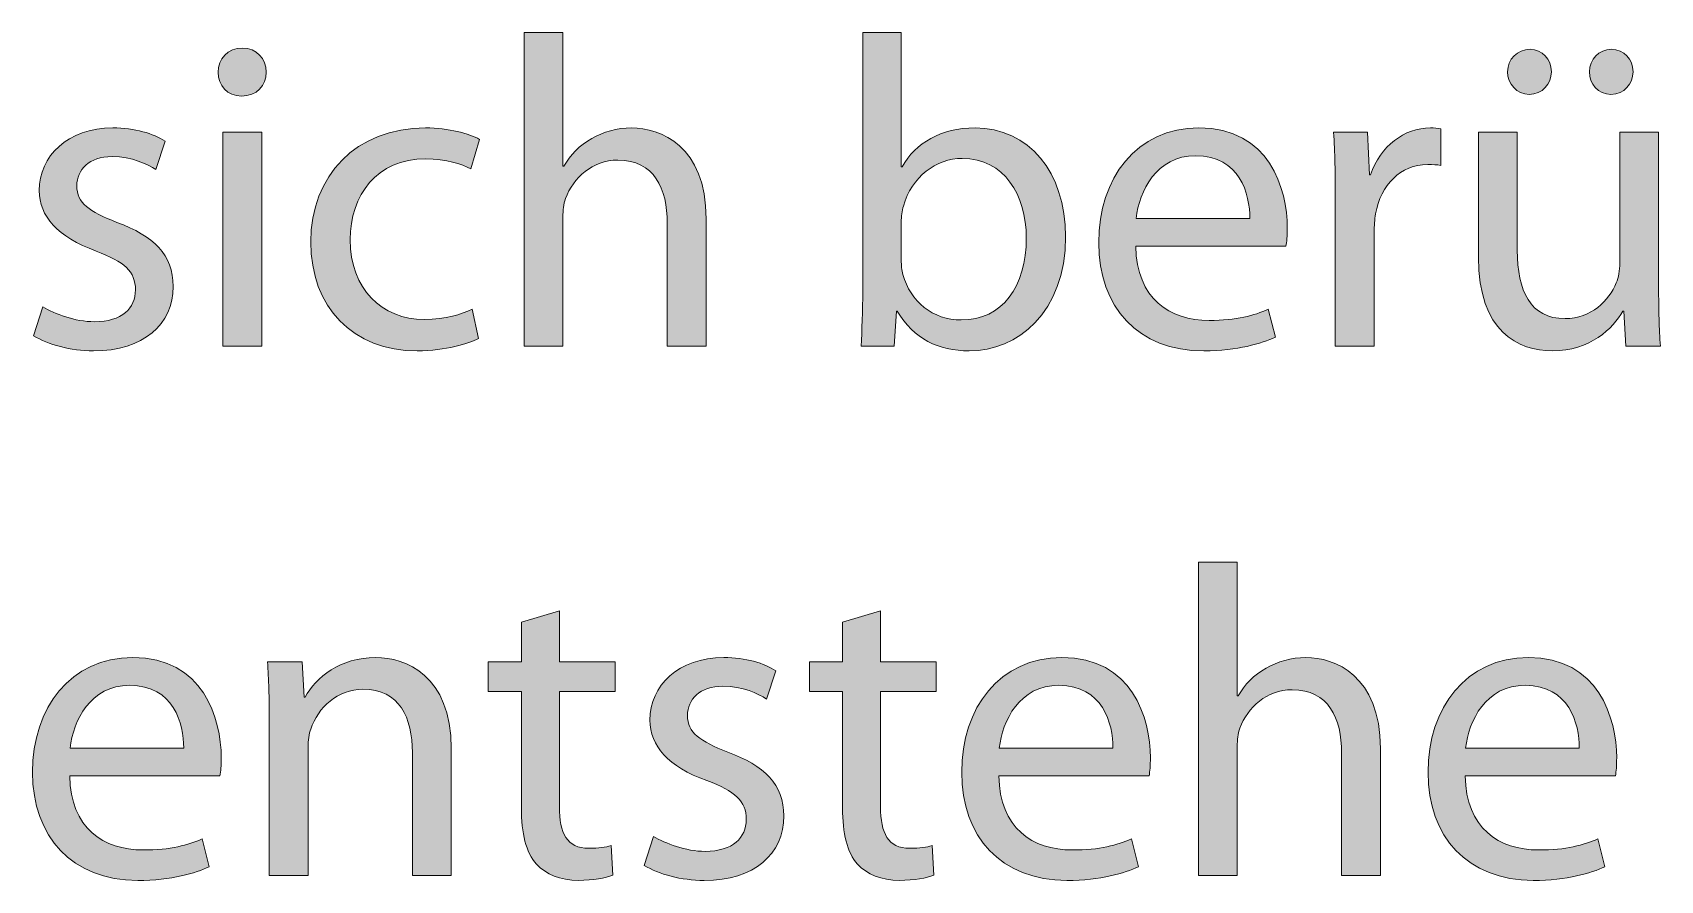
# Model space of a CAD drawing. Header units: inches. Extents: x 0 to 395, y 0 to 191.
# Drawn here: x 327.35 to 345.05, y 73.01 to 82.23 of the extents above; entities that cross this region are included whole.
import ezdxf

# ---------------------------------------------------------------- set-up
doc = ezdxf.new("R2010")
doc.units = ezdxf.units.IN
doc.header["$MEASUREMENT"] = 0
doc.layers.add('Template', color=7, linetype='Continuous')

# ---------------------------------------------------------------- blocks, each defined once
blk = doc.blocks.new('block 5')
at = {"layer": 'Template', "true_color": 0xf6921e}
h = blk.add_hatch(color=30, dxfattribs=at)
h.dxf.hatch_style = 2
edge = h.paths.add_edge_path()
edge.add_spline(control_points=[(332.697, 82.232), (332.697, 82.232), (333.119, 82.232), (333.119, 82.232), (333.119, 82.232), (333.119, 80.778), (333.119, 80.778), (333.119, 80.778), (333.129, 80.778), (333.129, 80.778), (333.197, 80.897), (333.302, 81.008), (333.432, 81.08), (333.557, 81.152), (333.705, 81.195), (333.864, 81.195), (334.176, 81.195), (334.675, 81.003), (334.675, 80.206), (334.675, 80.206), (334.675, 78.823), (334.675, 78.823), (334.675, 78.823), (334.253, 78.823), (334.253, 78.823), (334.253, 78.823), (334.253, 80.158), (334.253, 80.158), (334.253, 80.533), (334.114, 80.845), (333.715, 80.845), (333.441, 80.845), (333.23, 80.652), (333.148, 80.427), (333.124, 80.364), (333.119, 80.302), (333.119, 80.225), (333.119, 80.225), (333.119, 78.823), (333.119, 78.823), (333.119, 78.823), (332.697, 78.823), (332.697, 78.823), (332.697, 78.823), (332.697, 82.232), (332.697, 82.232)], knot_values=[0, 0, 0, 0, 1, 1, 1, 2, 2, 2, 3, 3, 3, 4, 4, 4, 5, 5, 5, 6, 6, 6, 7, 7, 7, 8, 8, 8, 9, 9, 9, 10, 10, 10, 11, 11, 11, 12, 12, 12, 13, 13, 13, 14, 14, 14, 15, 15, 15, 15], degree=3, periodic=1)
h = blk.add_hatch(color=30, dxfattribs=at)
h.dxf.hatch_style = 2
edge = h.paths.add_edge_path()
edge.add_spline(control_points=[(336.378, 82.232), (336.378, 82.232), (336.796, 82.232), (336.796, 82.232), (336.796, 82.232), (336.796, 80.773), (336.796, 80.773), (336.796, 80.773), (336.806, 80.773), (336.806, 80.773), (336.954, 81.032), (337.224, 81.195), (337.598, 81.195), (338.179, 81.195), (338.582, 80.715), (338.582, 80.014), (338.582, 79.183), (338.054, 78.77), (337.536, 78.77), (337.199, 78.77), (336.931, 78.9), (336.753, 79.202), (336.753, 79.202), (336.743, 79.202), (336.743, 79.202), (336.743, 79.202), (336.72, 78.823), (336.72, 78.823), (336.72, 78.823), (336.359, 78.823), (336.359, 78.823), (336.369, 78.982), (336.378, 79.217), (336.378, 79.423), (336.378, 79.423), (336.378, 82.232), (336.378, 82.232)], knot_values=[0, 0, 0, 0, 1, 1, 1, 2, 2, 2, 3, 3, 3, 4, 4, 4, 5, 5, 5, 6, 6, 6, 7, 7, 7, 8, 8, 8, 9, 9, 9, 10, 10, 10, 11, 11, 11, 12, 12, 12, 12], degree=3, periodic=1)
edge = h.paths.add_edge_path()
edge.add_spline(control_points=[(336.796, 79.755), (336.796, 79.702), (336.801, 79.649), (336.815, 79.601), (336.892, 79.308), (337.142, 79.106), (337.449, 79.106), (337.896, 79.106), (338.155, 79.467), (338.155, 80), (338.155, 80.465), (337.915, 80.864), (337.459, 80.864), (337.176, 80.864), (336.907, 80.662), (336.82, 80.345), (336.806, 80.292), (336.796, 80.235), (336.796, 80.168), (336.796, 80.168), (336.796, 79.755), (336.796, 79.755)], knot_values=[0, 0, 0, 0, 1, 1, 1, 2, 2, 2, 3, 3, 3, 4, 4, 4, 5, 5, 5, 6, 6, 6, 7, 7, 7, 7], degree=3, periodic=1)
h = blk.add_hatch(color=30, dxfattribs=at)
h.dxf.hatch_style = 2
edge = h.paths.add_edge_path()
edge.add_spline(control_points=[(329.894, 81.8), (329.894, 81.656), (329.793, 81.541), (329.625, 81.541), (329.472, 81.541), (329.37, 81.656), (329.37, 81.8), (329.37, 81.944), (329.476, 82.064), (329.635, 82.064), (329.788, 82.064), (329.894, 81.949), (329.894, 81.8)], knot_values=[0, 0, 0, 0, 1, 1, 1, 2, 2, 2, 3, 3, 3, 4, 4, 4, 4], degree=3, periodic=1)
h.paths.add_polyline_path([(329.423, 78.823), (329.423, 81.147), (329.846, 81.147), (329.846, 78.823)])
h = blk.add_hatch(color=30, dxfattribs=at)
h.dxf.hatch_style = 2
edge = h.paths.add_edge_path()
edge.add_spline(control_points=[(345.028, 79.462), (345.028, 79.217), (345.033, 79.006), (345.048, 78.823), (345.048, 78.823), (344.673, 78.823), (344.673, 78.823), (344.673, 78.823), (344.649, 79.202), (344.649, 79.202), (344.649, 79.202), (344.639, 79.202), (344.639, 79.202), (344.534, 79.015), (344.284, 78.77), (343.871, 78.77), (343.506, 78.77), (343.07, 78.977), (343.07, 79.788), (343.07, 79.788), (343.07, 81.147), (343.07, 81.147), (343.07, 81.147), (343.492, 81.147), (343.492, 81.147), (343.492, 81.147), (343.492, 79.865), (343.492, 79.865), (343.492, 79.423), (343.631, 79.121), (344.011, 79.121), (344.294, 79.121), (344.491, 79.318), (344.567, 79.51), (344.592, 79.567), (344.606, 79.644), (344.606, 79.726), (344.606, 79.726), (344.606, 81.147), (344.606, 81.147), (344.606, 81.147), (345.028, 81.147), (345.028, 81.147), (345.028, 81.147), (345.028, 79.462), (345.028, 79.462)], knot_values=[0, 0, 0, 0, 1, 1, 1, 2, 2, 2, 3, 3, 3, 4, 4, 4, 5, 5, 5, 6, 6, 6, 7, 7, 7, 8, 8, 8, 9, 9, 9, 10, 10, 10, 11, 11, 11, 12, 12, 12, 13, 13, 13, 14, 14, 14, 15, 15, 15, 15], degree=3, periodic=1)
edge = h.paths.add_edge_path()
edge.add_spline(control_points=[(343.386, 81.805), (343.386, 81.939), (343.492, 82.05), (343.631, 82.05), (343.761, 82.05), (343.862, 81.944), (343.862, 81.805), (343.862, 81.675), (343.765, 81.56), (343.621, 81.56), (343.487, 81.56), (343.386, 81.675), (343.386, 81.805)], knot_values=[0, 0, 0, 0, 1, 1, 1, 2, 2, 2, 3, 3, 3, 4, 4, 4, 4], degree=3, periodic=1)
edge = h.paths.add_edge_path()
edge.add_spline(control_points=[(344.275, 81.805), (344.275, 81.939), (344.38, 82.05), (344.515, 82.05), (344.649, 82.05), (344.75, 81.944), (344.75, 81.805), (344.75, 81.675), (344.654, 81.56), (344.51, 81.56), (344.37, 81.56), (344.275, 81.675), (344.275, 81.805)], knot_values=[0, 0, 0, 0, 1, 1, 1, 2, 2, 2, 3, 3, 3, 4, 4, 4, 4], degree=3, periodic=1)
h = blk.add_hatch(color=30, dxfattribs=at)
h.dxf.hatch_style = 2
edge = h.paths.add_edge_path()
edge.add_spline(control_points=[(327.465, 79.25), (327.595, 79.173), (327.815, 79.087), (328.027, 79.087), (328.329, 79.087), (328.473, 79.236), (328.473, 79.433), (328.473, 79.634), (328.353, 79.74), (328.046, 79.856), (327.623, 80.009), (327.427, 80.235), (327.427, 80.513), (327.427, 80.888), (327.734, 81.195), (328.228, 81.195), (328.464, 81.195), (328.67, 81.133), (328.795, 81.051), (328.795, 81.051), (328.694, 80.744), (328.694, 80.744), (328.603, 80.801), (328.435, 80.883), (328.219, 80.883), (327.969, 80.883), (327.835, 80.739), (327.835, 80.566), (327.835, 80.374), (327.969, 80.288), (328.271, 80.168), (328.67, 80.019), (328.882, 79.817), (328.882, 79.471), (328.882, 79.058), (328.56, 78.77), (328.017, 78.77), (327.763, 78.77), (327.527, 78.838), (327.364, 78.934), (327.364, 78.934), (327.465, 79.25), (327.465, 79.25)], knot_values=[0, 0, 0, 0, 1, 1, 1, 2, 2, 2, 3, 3, 3, 4, 4, 4, 5, 5, 5, 6, 6, 6, 7, 7, 7, 8, 8, 8, 9, 9, 9, 10, 10, 10, 11, 11, 11, 12, 12, 12, 13, 13, 13, 14, 14, 14, 14], degree=3, periodic=1)
h = blk.add_hatch(color=30, dxfattribs=at)
h.dxf.hatch_style = 2
edge = h.paths.add_edge_path()
edge.add_spline(control_points=[(332.203, 78.905), (332.093, 78.852), (331.848, 78.77), (331.536, 78.77), (330.835, 78.77), (330.378, 79.246), (330.378, 79.956), (330.378, 80.672), (330.868, 81.195), (331.627, 81.195), (331.876, 81.195), (332.098, 81.133), (332.213, 81.07), (332.213, 81.07), (332.117, 80.749), (332.117, 80.749), (332.016, 80.801), (331.857, 80.859), (331.627, 80.859), (331.094, 80.859), (330.806, 80.461), (330.806, 79.98), (330.806, 79.443), (331.152, 79.111), (331.612, 79.111), (331.853, 79.111), (332.011, 79.169), (332.131, 79.222), (332.131, 79.222), (332.203, 78.905), (332.203, 78.905)], knot_values=[0, 0, 0, 0, 1, 1, 1, 2, 2, 2, 3, 3, 3, 4, 4, 4, 5, 5, 5, 6, 6, 6, 7, 7, 7, 8, 8, 8, 9, 9, 9, 10, 10, 10, 10], degree=3, periodic=1)
h = blk.add_hatch(color=30, dxfattribs=at)
h.dxf.hatch_style = 2
edge = h.paths.add_edge_path()
edge.add_spline(control_points=[(339.345, 79.908), (339.354, 79.337), (339.715, 79.101), (340.142, 79.101), (340.444, 79.101), (340.632, 79.155), (340.785, 79.222), (340.785, 79.222), (340.862, 78.919), (340.862, 78.919), (340.713, 78.852), (340.454, 78.77), (340.084, 78.77), (339.369, 78.77), (338.942, 79.246), (338.942, 79.947), (338.942, 80.648), (339.354, 81.195), (340.032, 81.195), (340.795, 81.195), (340.992, 80.533), (340.992, 80.105), (340.992, 80.019), (340.987, 79.956), (340.977, 79.908), (340.977, 79.908), (339.345, 79.908), (339.345, 79.908)], knot_values=[0, 0, 0, 0, 1, 1, 1, 2, 2, 2, 3, 3, 3, 4, 4, 4, 5, 5, 5, 6, 6, 6, 7, 7, 7, 8, 8, 8, 9, 9, 9, 9], degree=3, periodic=1)
edge = h.paths.add_edge_path()
edge.add_spline(control_points=[(340.584, 80.211), (340.588, 80.475), (340.473, 80.893), (339.998, 80.893), (339.566, 80.893), (339.383, 80.504), (339.349, 80.211), (339.349, 80.211), (340.584, 80.211), (340.584, 80.211)], knot_values=[0, 0, 0, 0, 1, 1, 1, 2, 2, 2, 3, 3, 3, 3], degree=3, periodic=1)
h = blk.add_hatch(color=30, dxfattribs=at)
h.dxf.hatch_style = 2
edge = h.paths.add_edge_path()
edge.add_spline(control_points=[(341.514, 80.422), (341.514, 80.696), (341.51, 80.931), (341.495, 81.147), (341.495, 81.147), (341.865, 81.147), (341.865, 81.147), (341.865, 81.147), (341.884, 80.686), (341.884, 80.686), (341.884, 80.686), (341.898, 80.686), (341.898, 80.686), (342.004, 80.998), (342.263, 81.195), (342.547, 81.195), (342.59, 81.195), (342.623, 81.19), (342.662, 81.185), (342.662, 81.185), (342.662, 80.787), (342.662, 80.787), (342.619, 80.796), (342.575, 80.796), (342.518, 80.796), (342.22, 80.796), (342.009, 80.576), (341.951, 80.259), (341.942, 80.201), (341.937, 80.129), (341.937, 80.062), (341.937, 80.062), (341.937, 78.823), (341.937, 78.823), (341.937, 78.823), (341.514, 78.823), (341.514, 78.823), (341.514, 78.823), (341.514, 80.422), (341.514, 80.422)], knot_values=[0, 0, 0, 0, 1, 1, 1, 2, 2, 2, 3, 3, 3, 4, 4, 4, 5, 5, 5, 6, 6, 6, 7, 7, 7, 8, 8, 8, 9, 9, 9, 10, 10, 10, 11, 11, 11, 12, 12, 12, 13, 13, 13, 13], degree=3, periodic=1)
h = blk.add_hatch(color=30, dxfattribs=at)
h.dxf.hatch_style = 2
edge = h.paths.add_edge_path()
edge.add_spline(control_points=[(340.026, 76.473), (340.026, 76.473), (340.448, 76.473), (340.448, 76.473), (340.448, 76.473), (340.448, 75.018), (340.448, 75.018), (340.448, 75.018), (340.458, 75.018), (340.458, 75.018), (340.526, 75.138), (340.631, 75.248), (340.761, 75.32), (340.886, 75.392), (341.034, 75.435), (341.193, 75.435), (341.505, 75.435), (342.004, 75.243), (342.004, 74.446), (342.004, 74.446), (342.004, 73.063), (342.004, 73.063), (342.004, 73.063), (341.582, 73.063), (341.582, 73.063), (341.582, 73.063), (341.582, 74.398), (341.582, 74.398), (341.582, 74.773), (341.443, 75.085), (341.044, 75.085), (340.77, 75.085), (340.559, 74.893), (340.477, 74.667), (340.453, 74.605), (340.448, 74.542), (340.448, 74.465), (340.448, 74.465), (340.448, 73.063), (340.448, 73.063), (340.448, 73.063), (340.026, 73.063), (340.026, 73.063), (340.026, 73.063), (340.026, 76.473), (340.026, 76.473)], knot_values=[0, 0, 0, 0, 1, 1, 1, 2, 2, 2, 3, 3, 3, 4, 4, 4, 5, 5, 5, 6, 6, 6, 7, 7, 7, 8, 8, 8, 9, 9, 9, 10, 10, 10, 11, 11, 11, 12, 12, 12, 13, 13, 13, 14, 14, 14, 15, 15, 15, 15], degree=3, periodic=1)
h = blk.add_hatch(color=30, dxfattribs=at)
h.dxf.hatch_style = 2
edge = h.paths.add_edge_path()
edge.add_spline(control_points=[(333.081, 75.944), (333.081, 75.944), (333.081, 75.387), (333.081, 75.387), (333.081, 75.387), (333.686, 75.387), (333.686, 75.387), (333.686, 75.387), (333.686, 75.066), (333.686, 75.066), (333.686, 75.066), (333.081, 75.066), (333.081, 75.066), (333.081, 75.066), (333.081, 73.812), (333.081, 73.812), (333.081, 73.524), (333.163, 73.361), (333.398, 73.361), (333.513, 73.361), (333.58, 73.371), (333.643, 73.39), (333.643, 73.39), (333.662, 73.068), (333.662, 73.068), (333.58, 73.039), (333.451, 73.011), (333.288, 73.011), (333.09, 73.011), (332.932, 73.078), (332.831, 73.188), (332.716, 73.318), (332.668, 73.524), (332.668, 73.798), (332.668, 73.798), (332.668, 75.066), (332.668, 75.066), (332.668, 75.066), (332.308, 75.066), (332.308, 75.066), (332.308, 75.066), (332.308, 75.387), (332.308, 75.387), (332.308, 75.387), (332.668, 75.387), (332.668, 75.387), (332.668, 75.387), (332.668, 75.819), (332.668, 75.819), (332.668, 75.819), (333.081, 75.944), (333.081, 75.944)], knot_values=[0, 0, 0, 0, 1, 1, 1, 2, 2, 2, 3, 3, 3, 4, 4, 4, 5, 5, 5, 6, 6, 6, 7, 7, 7, 8, 8, 8, 9, 9, 9, 10, 10, 10, 11, 11, 11, 12, 12, 12, 13, 13, 13, 14, 14, 14, 15, 15, 15, 16, 16, 16, 17, 17, 17, 17], degree=3, periodic=1)
h = blk.add_hatch(color=30, dxfattribs=at)
h.dxf.hatch_style = 2
edge = h.paths.add_edge_path()
edge.add_spline(control_points=[(336.571, 75.944), (336.571, 75.944), (336.571, 75.387), (336.571, 75.387), (336.571, 75.387), (337.176, 75.387), (337.176, 75.387), (337.176, 75.387), (337.176, 75.066), (337.176, 75.066), (337.176, 75.066), (336.571, 75.066), (336.571, 75.066), (336.571, 75.066), (336.571, 73.812), (336.571, 73.812), (336.571, 73.524), (336.652, 73.361), (336.888, 73.361), (337.003, 73.361), (337.07, 73.371), (337.132, 73.39), (337.132, 73.39), (337.152, 73.068), (337.152, 73.068), (337.07, 73.039), (336.94, 73.011), (336.777, 73.011), (336.58, 73.011), (336.422, 73.078), (336.321, 73.188), (336.205, 73.318), (336.158, 73.524), (336.158, 73.798), (336.158, 73.798), (336.158, 75.066), (336.158, 75.066), (336.158, 75.066), (335.798, 75.066), (335.798, 75.066), (335.798, 75.066), (335.798, 75.387), (335.798, 75.387), (335.798, 75.387), (336.158, 75.387), (336.158, 75.387), (336.158, 75.387), (336.158, 75.819), (336.158, 75.819), (336.158, 75.819), (336.571, 75.944), (336.571, 75.944)], knot_values=[0, 0, 0, 0, 1, 1, 1, 2, 2, 2, 3, 3, 3, 4, 4, 4, 5, 5, 5, 6, 6, 6, 7, 7, 7, 8, 8, 8, 9, 9, 9, 10, 10, 10, 11, 11, 11, 12, 12, 12, 13, 13, 13, 14, 14, 14, 15, 15, 15, 16, 16, 16, 17, 17, 17, 17], degree=3, periodic=1)
h = blk.add_hatch(color=30, dxfattribs=at)
h.dxf.hatch_style = 2
edge = h.paths.add_edge_path()
edge.add_spline(control_points=[(327.758, 74.148), (327.767, 73.577), (328.127, 73.342), (328.555, 73.342), (328.857, 73.342), (329.045, 73.395), (329.198, 73.462), (329.198, 73.462), (329.275, 73.159), (329.275, 73.159), (329.126, 73.092), (328.867, 73.011), (328.497, 73.011), (327.782, 73.011), (327.354, 73.486), (327.354, 74.187), (327.354, 74.888), (327.767, 75.435), (328.444, 75.435), (329.208, 75.435), (329.405, 74.773), (329.405, 74.345), (329.405, 74.259), (329.4, 74.196), (329.39, 74.148), (329.39, 74.148), (327.758, 74.148), (327.758, 74.148)], knot_values=[0, 0, 0, 0, 1, 1, 1, 2, 2, 2, 3, 3, 3, 4, 4, 4, 5, 5, 5, 6, 6, 6, 7, 7, 7, 8, 8, 8, 9, 9, 9, 9], degree=3, periodic=1)
edge = h.paths.add_edge_path()
edge.add_spline(control_points=[(328.997, 74.451), (329.001, 74.715), (328.886, 75.133), (328.411, 75.133), (327.979, 75.133), (327.796, 74.744), (327.763, 74.451), (327.763, 74.451), (328.997, 74.451), (328.997, 74.451)], knot_values=[0, 0, 0, 0, 1, 1, 1, 2, 2, 2, 3, 3, 3, 3], degree=3, periodic=1)
h = blk.add_hatch(color=30, dxfattribs=at)
h.dxf.hatch_style = 2
edge = h.paths.add_edge_path()
edge.add_spline(control_points=[(329.927, 74.758), (329.927, 75.003), (329.922, 75.195), (329.908, 75.387), (329.908, 75.387), (330.283, 75.387), (330.283, 75.387), (330.283, 75.387), (330.307, 75.003), (330.307, 75.003), (330.307, 75.003), (330.316, 75.003), (330.316, 75.003), (330.432, 75.219), (330.7, 75.435), (331.085, 75.435), (331.406, 75.435), (331.905, 75.243), (331.905, 74.446), (331.905, 74.446), (331.905, 73.063), (331.905, 73.063), (331.905, 73.063), (331.483, 73.063), (331.483, 73.063), (331.483, 73.063), (331.483, 74.403), (331.483, 74.403), (331.483, 74.778), (331.344, 75.09), (330.945, 75.09), (330.672, 75.09), (330.456, 74.893), (330.378, 74.657), (330.359, 74.605), (330.35, 74.533), (330.35, 74.461), (330.35, 74.461), (330.35, 73.063), (330.35, 73.063), (330.35, 73.063), (329.927, 73.063), (329.927, 73.063), (329.927, 73.063), (329.927, 74.758), (329.927, 74.758)], knot_values=[0, 0, 0, 0, 1, 1, 1, 2, 2, 2, 3, 3, 3, 4, 4, 4, 5, 5, 5, 6, 6, 6, 7, 7, 7, 8, 8, 8, 9, 9, 9, 10, 10, 10, 11, 11, 11, 12, 12, 12, 13, 13, 13, 14, 14, 14, 15, 15, 15, 15], degree=3, periodic=1)
h = blk.add_hatch(color=30, dxfattribs=at)
h.dxf.hatch_style = 2
edge = h.paths.add_edge_path()
edge.add_spline(control_points=[(334.103, 73.49), (334.233, 73.414), (334.454, 73.327), (334.665, 73.327), (334.967, 73.327), (335.111, 73.476), (335.111, 73.673), (335.111, 73.875), (334.991, 73.98), (334.684, 74.096), (334.262, 74.249), (334.065, 74.475), (334.065, 74.753), (334.065, 75.128), (334.372, 75.435), (334.867, 75.435), (335.102, 75.435), (335.308, 75.373), (335.433, 75.291), (335.433, 75.291), (335.332, 74.984), (335.332, 74.984), (335.241, 75.041), (335.073, 75.123), (334.857, 75.123), (334.607, 75.123), (334.473, 74.979), (334.473, 74.806), (334.473, 74.614), (334.607, 74.528), (334.91, 74.407), (335.308, 74.259), (335.52, 74.057), (335.52, 73.712), (335.52, 73.299), (335.198, 73.011), (334.655, 73.011), (334.401, 73.011), (334.166, 73.078), (334.002, 73.174), (334.002, 73.174), (334.103, 73.49), (334.103, 73.49)], knot_values=[0, 0, 0, 0, 1, 1, 1, 2, 2, 2, 3, 3, 3, 4, 4, 4, 5, 5, 5, 6, 6, 6, 7, 7, 7, 8, 8, 8, 9, 9, 9, 10, 10, 10, 11, 11, 11, 12, 12, 12, 13, 13, 13, 14, 14, 14, 14], degree=3, periodic=1)
h = blk.add_hatch(color=30, dxfattribs=at)
h.dxf.hatch_style = 2
edge = h.paths.add_edge_path()
edge.add_spline(control_points=[(337.857, 74.148), (337.866, 73.577), (338.226, 73.342), (338.654, 73.342), (338.956, 73.342), (339.143, 73.395), (339.297, 73.462), (339.297, 73.462), (339.374, 73.159), (339.374, 73.159), (339.225, 73.092), (338.966, 73.011), (338.596, 73.011), (337.88, 73.011), (337.453, 73.486), (337.453, 74.187), (337.453, 74.888), (337.866, 75.435), (338.543, 75.435), (339.307, 75.435), (339.504, 74.773), (339.504, 74.345), (339.504, 74.259), (339.499, 74.196), (339.489, 74.148), (339.489, 74.148), (337.857, 74.148), (337.857, 74.148)], knot_values=[0, 0, 0, 0, 1, 1, 1, 2, 2, 2, 3, 3, 3, 4, 4, 4, 5, 5, 5, 6, 6, 6, 7, 7, 7, 8, 8, 8, 9, 9, 9, 9], degree=3, periodic=1)
edge = h.paths.add_edge_path()
edge.add_spline(control_points=[(339.096, 74.451), (339.1, 74.715), (338.985, 75.133), (338.51, 75.133), (338.078, 75.133), (337.895, 74.744), (337.862, 74.451), (337.862, 74.451), (339.096, 74.451), (339.096, 74.451)], knot_values=[0, 0, 0, 0, 1, 1, 1, 2, 2, 2, 3, 3, 3, 3], degree=3, periodic=1)
h = blk.add_hatch(color=30, dxfattribs=at)
h.dxf.hatch_style = 2
edge = h.paths.add_edge_path()
edge.add_spline(control_points=[(342.925, 74.148), (342.935, 73.577), (343.295, 73.342), (343.722, 73.342), (344.025, 73.342), (344.212, 73.395), (344.366, 73.462), (344.366, 73.462), (344.443, 73.159), (344.443, 73.159), (344.294, 73.092), (344.034, 73.011), (343.665, 73.011), (342.949, 73.011), (342.522, 73.486), (342.522, 74.187), (342.522, 74.888), (342.935, 75.435), (343.612, 75.435), (344.375, 75.435), (344.572, 74.773), (344.572, 74.345), (344.572, 74.259), (344.567, 74.196), (344.558, 74.148), (344.558, 74.148), (342.925, 74.148), (342.925, 74.148)], knot_values=[0, 0, 0, 0, 1, 1, 1, 2, 2, 2, 3, 3, 3, 4, 4, 4, 5, 5, 5, 6, 6, 6, 7, 7, 7, 8, 8, 8, 9, 9, 9, 9], degree=3, periodic=1)
edge = h.paths.add_edge_path()
edge.add_spline(control_points=[(344.164, 74.451), (344.169, 74.715), (344.053, 75.133), (343.578, 75.133), (343.146, 75.133), (342.964, 74.744), (342.93, 74.451), (342.93, 74.451), (344.164, 74.451), (344.164, 74.451)], knot_values=[0, 0, 0, 0, 1, 1, 1, 2, 2, 2, 3, 3, 3, 3], degree=3, periodic=1)
at = {"layer": 'Template', "lineweight": 0}
blk.add_lwpolyline([(329.423, 78.823), (329.423, 81.147), (329.846, 81.147), (329.846, 78.823), (329.423, 78.823)], dxfattribs=at)
for points, knots in [([(332.697, 82.232), (332.697, 82.232), (333.119, 82.232), (333.119, 82.232), (333.119, 82.232), (333.119, 80.778), (333.119, 80.778), (333.119, 80.778), (333.129, 80.778), (333.129, 80.778), (333.197, 80.897), (333.302, 81.008), (333.432, 81.08), (333.557, 81.152), (333.705, 81.195), (333.864, 81.195), (334.176, 81.195), (334.675, 81.003), (334.675, 80.206), (334.675, 80.206), (334.675, 78.823), (334.675, 78.823), (334.675, 78.823), (334.253, 78.823), (334.253, 78.823), (334.253, 78.823), (334.253, 80.158), (334.253, 80.158), (334.253, 80.533), (334.114, 80.845), (333.715, 80.845), (333.441, 80.845), (333.23, 80.652), (333.148, 80.427), (333.124, 80.364), (333.119, 80.302), (333.119, 80.225), (333.119, 80.225), (333.119, 78.823), (333.119, 78.823), (333.119, 78.823), (332.697, 78.823), (332.697, 78.823), (332.697, 78.823), (332.697, 82.232), (332.697, 82.232)], [0, 0, 0, 0, 1, 1, 1, 2, 2, 2, 3, 3, 3, 4, 4, 4, 5, 5, 5, 6, 6, 6, 7, 7, 7, 8, 8, 8, 9, 9, 9, 10, 10, 10, 11, 11, 11, 12, 12, 12, 13, 13, 13, 14, 14, 14, 15, 15, 15, 15]), ([(336.378, 82.232), (336.378, 82.232), (336.796, 82.232), (336.796, 82.232), (336.796, 82.232), (336.796, 80.773), (336.796, 80.773), (336.796, 80.773), (336.806, 80.773), (336.806, 80.773), (336.954, 81.032), (337.224, 81.195), (337.598, 81.195), (338.179, 81.195), (338.582, 80.715), (338.582, 80.014), (338.582, 79.183), (338.054, 78.77), (337.536, 78.77), (337.199, 78.77), (336.931, 78.9), (336.753, 79.202), (336.753, 79.202), (336.743, 79.202), (336.743, 79.202), (336.743, 79.202), (336.72, 78.823), (336.72, 78.823), (336.72, 78.823), (336.359, 78.823), (336.359, 78.823), (336.369, 78.982), (336.378, 79.217), (336.378, 79.423), (336.378, 79.423), (336.378, 82.232), (336.378, 82.232)], [0, 0, 0, 0, 1, 1, 1, 2, 2, 2, 3, 3, 3, 4, 4, 4, 5, 5, 5, 6, 6, 6, 7, 7, 7, 8, 8, 8, 9, 9, 9, 10, 10, 10, 11, 11, 11, 12, 12, 12, 12]), ([(329.894, 81.8), (329.894, 81.656), (329.793, 81.541), (329.625, 81.541), (329.472, 81.541), (329.37, 81.656), (329.37, 81.8), (329.37, 81.944), (329.476, 82.064), (329.635, 82.064), (329.788, 82.064), (329.894, 81.949), (329.894, 81.8)], [0, 0, 0, 0, 1, 1, 1, 2, 2, 2, 3, 3, 3, 4, 4, 4, 4]), ([(343.386, 81.805), (343.386, 81.939), (343.492, 82.05), (343.631, 82.05), (343.761, 82.05), (343.862, 81.944), (343.862, 81.805), (343.862, 81.675), (343.765, 81.56), (343.621, 81.56), (343.487, 81.56), (343.386, 81.675), (343.386, 81.805)], [0, 0, 0, 0, 1, 1, 1, 2, 2, 2, 3, 3, 3, 4, 4, 4, 4]), ([(344.275, 81.805), (344.275, 81.939), (344.38, 82.05), (344.515, 82.05), (344.649, 82.05), (344.75, 81.944), (344.75, 81.805), (344.75, 81.675), (344.654, 81.56), (344.51, 81.56), (344.37, 81.56), (344.275, 81.675), (344.275, 81.805)], [0, 0, 0, 0, 1, 1, 1, 2, 2, 2, 3, 3, 3, 4, 4, 4, 4]), ([(327.465, 79.25), (327.595, 79.173), (327.815, 79.087), (328.027, 79.087), (328.329, 79.087), (328.473, 79.236), (328.473, 79.433), (328.473, 79.634), (328.353, 79.74), (328.046, 79.856), (327.623, 80.009), (327.427, 80.235), (327.427, 80.513), (327.427, 80.888), (327.734, 81.195), (328.228, 81.195), (328.464, 81.195), (328.67, 81.133), (328.795, 81.051), (328.795, 81.051), (328.694, 80.744), (328.694, 80.744), (328.603, 80.801), (328.435, 80.883), (328.219, 80.883), (327.969, 80.883), (327.835, 80.739), (327.835, 80.566), (327.835, 80.374), (327.969, 80.288), (328.271, 80.168), (328.67, 80.019), (328.882, 79.817), (328.882, 79.471), (328.882, 79.058), (328.56, 78.77), (328.017, 78.77), (327.763, 78.77), (327.527, 78.838), (327.364, 78.934), (327.364, 78.934), (327.465, 79.25), (327.465, 79.25)], [0, 0, 0, 0, 1, 1, 1, 2, 2, 2, 3, 3, 3, 4, 4, 4, 5, 5, 5, 6, 6, 6, 7, 7, 7, 8, 8, 8, 9, 9, 9, 10, 10, 10, 11, 11, 11, 12, 12, 12, 13, 13, 13, 14, 14, 14, 14]), ([(332.203, 78.905), (332.093, 78.852), (331.848, 78.77), (331.536, 78.77), (330.835, 78.77), (330.378, 79.246), (330.378, 79.956), (330.378, 80.672), (330.868, 81.195), (331.627, 81.195), (331.876, 81.195), (332.098, 81.133), (332.213, 81.07), (332.213, 81.07), (332.117, 80.749), (332.117, 80.749), (332.016, 80.801), (331.857, 80.859), (331.627, 80.859), (331.094, 80.859), (330.806, 80.461), (330.806, 79.98), (330.806, 79.443), (331.152, 79.111), (331.612, 79.111), (331.853, 79.111), (332.011, 79.169), (332.131, 79.222), (332.131, 79.222), (332.203, 78.905), (332.203, 78.905)], [0, 0, 0, 0, 1, 1, 1, 2, 2, 2, 3, 3, 3, 4, 4, 4, 5, 5, 5, 6, 6, 6, 7, 7, 7, 8, 8, 8, 9, 9, 9, 10, 10, 10, 10]), ([(339.345, 79.908), (339.354, 79.337), (339.715, 79.101), (340.142, 79.101), (340.444, 79.101), (340.632, 79.155), (340.785, 79.222), (340.785, 79.222), (340.862, 78.919), (340.862, 78.919), (340.713, 78.852), (340.454, 78.77), (340.084, 78.77), (339.369, 78.77), (338.942, 79.246), (338.942, 79.947), (338.942, 80.648), (339.354, 81.195), (340.032, 81.195), (340.795, 81.195), (340.992, 80.533), (340.992, 80.105), (340.992, 80.019), (340.987, 79.956), (340.977, 79.908), (340.977, 79.908), (339.345, 79.908), (339.345, 79.908)], [0, 0, 0, 0, 1, 1, 1, 2, 2, 2, 3, 3, 3, 4, 4, 4, 5, 5, 5, 6, 6, 6, 7, 7, 7, 8, 8, 8, 9, 9, 9, 9]), ([(341.514, 80.422), (341.514, 80.696), (341.51, 80.931), (341.495, 81.147), (341.495, 81.147), (341.865, 81.147), (341.865, 81.147), (341.865, 81.147), (341.884, 80.686), (341.884, 80.686), (341.884, 80.686), (341.898, 80.686), (341.898, 80.686), (342.004, 80.998), (342.263, 81.195), (342.547, 81.195), (342.59, 81.195), (342.623, 81.19), (342.662, 81.185), (342.662, 81.185), (342.662, 80.787), (342.662, 80.787), (342.619, 80.796), (342.575, 80.796), (342.518, 80.796), (342.22, 80.796), (342.009, 80.576), (341.951, 80.259), (341.942, 80.201), (341.937, 80.129), (341.937, 80.062), (341.937, 80.062), (341.937, 78.823), (341.937, 78.823), (341.937, 78.823), (341.514, 78.823), (341.514, 78.823), (341.514, 78.823), (341.514, 80.422), (341.514, 80.422)], [0, 0, 0, 0, 1, 1, 1, 2, 2, 2, 3, 3, 3, 4, 4, 4, 5, 5, 5, 6, 6, 6, 7, 7, 7, 8, 8, 8, 9, 9, 9, 10, 10, 10, 11, 11, 11, 12, 12, 12, 13, 13, 13, 13]), ([(345.028, 79.462), (345.028, 79.217), (345.033, 79.006), (345.048, 78.823), (345.048, 78.823), (344.673, 78.823), (344.673, 78.823), (344.673, 78.823), (344.649, 79.202), (344.649, 79.202), (344.649, 79.202), (344.639, 79.202), (344.639, 79.202), (344.534, 79.015), (344.284, 78.77), (343.871, 78.77), (343.506, 78.77), (343.07, 78.977), (343.07, 79.788), (343.07, 79.788), (343.07, 81.147), (343.07, 81.147), (343.07, 81.147), (343.492, 81.147), (343.492, 81.147), (343.492, 81.147), (343.492, 79.865), (343.492, 79.865), (343.492, 79.423), (343.631, 79.121), (344.011, 79.121), (344.294, 79.121), (344.491, 79.318), (344.567, 79.51), (344.592, 79.567), (344.606, 79.644), (344.606, 79.726), (344.606, 79.726), (344.606, 81.147), (344.606, 81.147), (344.606, 81.147), (345.028, 81.147), (345.028, 81.147), (345.028, 81.147), (345.028, 79.462), (345.028, 79.462)], [0, 0, 0, 0, 1, 1, 1, 2, 2, 2, 3, 3, 3, 4, 4, 4, 5, 5, 5, 6, 6, 6, 7, 7, 7, 8, 8, 8, 9, 9, 9, 10, 10, 10, 11, 11, 11, 12, 12, 12, 13, 13, 13, 14, 14, 14, 15, 15, 15, 15]), ([(336.796, 79.755), (336.796, 79.702), (336.801, 79.649), (336.815, 79.601), (336.892, 79.308), (337.142, 79.106), (337.449, 79.106), (337.896, 79.106), (338.155, 79.467), (338.155, 80), (338.155, 80.465), (337.915, 80.864), (337.459, 80.864), (337.176, 80.864), (336.907, 80.662), (336.82, 80.345), (336.806, 80.292), (336.796, 80.235), (336.796, 80.168), (336.796, 80.168), (336.796, 79.755), (336.796, 79.755)], [0, 0, 0, 0, 1, 1, 1, 2, 2, 2, 3, 3, 3, 4, 4, 4, 5, 5, 5, 6, 6, 6, 7, 7, 7, 7]), ([(340.584, 80.211), (340.588, 80.475), (340.473, 80.893), (339.998, 80.893), (339.566, 80.893), (339.383, 80.504), (339.349, 80.211), (339.349, 80.211), (340.584, 80.211), (340.584, 80.211)], [0, 0, 0, 0, 1, 1, 1, 2, 2, 2, 3, 3, 3, 3]), ([(340.026, 76.473), (340.026, 76.473), (340.448, 76.473), (340.448, 76.473), (340.448, 76.473), (340.448, 75.018), (340.448, 75.018), (340.448, 75.018), (340.458, 75.018), (340.458, 75.018), (340.526, 75.138), (340.631, 75.248), (340.761, 75.32), (340.886, 75.392), (341.034, 75.435), (341.193, 75.435), (341.505, 75.435), (342.004, 75.243), (342.004, 74.446), (342.004, 74.446), (342.004, 73.063), (342.004, 73.063), (342.004, 73.063), (341.582, 73.063), (341.582, 73.063), (341.582, 73.063), (341.582, 74.398), (341.582, 74.398), (341.582, 74.773), (341.443, 75.085), (341.044, 75.085), (340.77, 75.085), (340.559, 74.893), (340.477, 74.667), (340.453, 74.605), (340.448, 74.542), (340.448, 74.465), (340.448, 74.465), (340.448, 73.063), (340.448, 73.063), (340.448, 73.063), (340.026, 73.063), (340.026, 73.063), (340.026, 73.063), (340.026, 76.473), (340.026, 76.473)], [0, 0, 0, 0, 1, 1, 1, 2, 2, 2, 3, 3, 3, 4, 4, 4, 5, 5, 5, 6, 6, 6, 7, 7, 7, 8, 8, 8, 9, 9, 9, 10, 10, 10, 11, 11, 11, 12, 12, 12, 13, 13, 13, 14, 14, 14, 15, 15, 15, 15]), ([(333.081, 75.944), (333.081, 75.944), (333.081, 75.387), (333.081, 75.387), (333.081, 75.387), (333.686, 75.387), (333.686, 75.387), (333.686, 75.387), (333.686, 75.066), (333.686, 75.066), (333.686, 75.066), (333.081, 75.066), (333.081, 75.066), (333.081, 75.066), (333.081, 73.812), (333.081, 73.812), (333.081, 73.524), (333.163, 73.361), (333.398, 73.361), (333.513, 73.361), (333.58, 73.371), (333.643, 73.39), (333.643, 73.39), (333.662, 73.068), (333.662, 73.068), (333.58, 73.039), (333.451, 73.011), (333.288, 73.011), (333.09, 73.011), (332.932, 73.078), (332.831, 73.188), (332.716, 73.318), (332.668, 73.524), (332.668, 73.798), (332.668, 73.798), (332.668, 75.066), (332.668, 75.066), (332.668, 75.066), (332.308, 75.066), (332.308, 75.066), (332.308, 75.066), (332.308, 75.387), (332.308, 75.387), (332.308, 75.387), (332.668, 75.387), (332.668, 75.387), (332.668, 75.387), (332.668, 75.819), (332.668, 75.819), (332.668, 75.819), (333.081, 75.944), (333.081, 75.944)], [0, 0, 0, 0, 1, 1, 1, 2, 2, 2, 3, 3, 3, 4, 4, 4, 5, 5, 5, 6, 6, 6, 7, 7, 7, 8, 8, 8, 9, 9, 9, 10, 10, 10, 11, 11, 11, 12, 12, 12, 13, 13, 13, 14, 14, 14, 15, 15, 15, 16, 16, 16, 17, 17, 17, 17]), ([(336.571, 75.944), (336.571, 75.944), (336.571, 75.387), (336.571, 75.387), (336.571, 75.387), (337.176, 75.387), (337.176, 75.387), (337.176, 75.387), (337.176, 75.066), (337.176, 75.066), (337.176, 75.066), (336.571, 75.066), (336.571, 75.066), (336.571, 75.066), (336.571, 73.812), (336.571, 73.812), (336.571, 73.524), (336.652, 73.361), (336.888, 73.361), (337.003, 73.361), (337.07, 73.371), (337.132, 73.39), (337.132, 73.39), (337.152, 73.068), (337.152, 73.068), (337.07, 73.039), (336.94, 73.011), (336.777, 73.011), (336.58, 73.011), (336.422, 73.078), (336.321, 73.188), (336.205, 73.318), (336.158, 73.524), (336.158, 73.798), (336.158, 73.798), (336.158, 75.066), (336.158, 75.066), (336.158, 75.066), (335.798, 75.066), (335.798, 75.066), (335.798, 75.066), (335.798, 75.387), (335.798, 75.387), (335.798, 75.387), (336.158, 75.387), (336.158, 75.387), (336.158, 75.387), (336.158, 75.819), (336.158, 75.819), (336.158, 75.819), (336.571, 75.944), (336.571, 75.944)], [0, 0, 0, 0, 1, 1, 1, 2, 2, 2, 3, 3, 3, 4, 4, 4, 5, 5, 5, 6, 6, 6, 7, 7, 7, 8, 8, 8, 9, 9, 9, 10, 10, 10, 11, 11, 11, 12, 12, 12, 13, 13, 13, 14, 14, 14, 15, 15, 15, 16, 16, 16, 17, 17, 17, 17]), ([(327.758, 74.148), (327.767, 73.577), (328.127, 73.342), (328.555, 73.342), (328.857, 73.342), (329.045, 73.395), (329.198, 73.462), (329.198, 73.462), (329.275, 73.159), (329.275, 73.159), (329.126, 73.092), (328.867, 73.011), (328.497, 73.011), (327.782, 73.011), (327.354, 73.486), (327.354, 74.187), (327.354, 74.888), (327.767, 75.435), (328.444, 75.435), (329.208, 75.435), (329.405, 74.773), (329.405, 74.345), (329.405, 74.259), (329.4, 74.196), (329.39, 74.148), (329.39, 74.148), (327.758, 74.148), (327.758, 74.148)], [0, 0, 0, 0, 1, 1, 1, 2, 2, 2, 3, 3, 3, 4, 4, 4, 5, 5, 5, 6, 6, 6, 7, 7, 7, 8, 8, 8, 9, 9, 9, 9]), ([(329.927, 74.758), (329.927, 75.003), (329.922, 75.195), (329.908, 75.387), (329.908, 75.387), (330.283, 75.387), (330.283, 75.387), (330.283, 75.387), (330.307, 75.003), (330.307, 75.003), (330.307, 75.003), (330.316, 75.003), (330.316, 75.003), (330.432, 75.219), (330.7, 75.435), (331.085, 75.435), (331.406, 75.435), (331.905, 75.243), (331.905, 74.446), (331.905, 74.446), (331.905, 73.063), (331.905, 73.063), (331.905, 73.063), (331.483, 73.063), (331.483, 73.063), (331.483, 73.063), (331.483, 74.403), (331.483, 74.403), (331.483, 74.778), (331.344, 75.09), (330.945, 75.09), (330.672, 75.09), (330.456, 74.893), (330.378, 74.657), (330.359, 74.605), (330.35, 74.533), (330.35, 74.461), (330.35, 74.461), (330.35, 73.063), (330.35, 73.063), (330.35, 73.063), (329.927, 73.063), (329.927, 73.063), (329.927, 73.063), (329.927, 74.758), (329.927, 74.758)], [0, 0, 0, 0, 1, 1, 1, 2, 2, 2, 3, 3, 3, 4, 4, 4, 5, 5, 5, 6, 6, 6, 7, 7, 7, 8, 8, 8, 9, 9, 9, 10, 10, 10, 11, 11, 11, 12, 12, 12, 13, 13, 13, 14, 14, 14, 15, 15, 15, 15]), ([(334.103, 73.49), (334.233, 73.414), (334.454, 73.327), (334.665, 73.327), (334.967, 73.327), (335.111, 73.476), (335.111, 73.673), (335.111, 73.875), (334.991, 73.98), (334.684, 74.096), (334.262, 74.249), (334.065, 74.475), (334.065, 74.753), (334.065, 75.128), (334.372, 75.435), (334.867, 75.435), (335.102, 75.435), (335.308, 75.373), (335.433, 75.291), (335.433, 75.291), (335.332, 74.984), (335.332, 74.984), (335.241, 75.041), (335.073, 75.123), (334.857, 75.123), (334.607, 75.123), (334.473, 74.979), (334.473, 74.806), (334.473, 74.614), (334.607, 74.528), (334.91, 74.407), (335.308, 74.259), (335.52, 74.057), (335.52, 73.712), (335.52, 73.299), (335.198, 73.011), (334.655, 73.011), (334.401, 73.011), (334.166, 73.078), (334.002, 73.174), (334.002, 73.174), (334.103, 73.49), (334.103, 73.49)], [0, 0, 0, 0, 1, 1, 1, 2, 2, 2, 3, 3, 3, 4, 4, 4, 5, 5, 5, 6, 6, 6, 7, 7, 7, 8, 8, 8, 9, 9, 9, 10, 10, 10, 11, 11, 11, 12, 12, 12, 13, 13, 13, 14, 14, 14, 14]), ([(337.857, 74.148), (337.866, 73.577), (338.226, 73.342), (338.654, 73.342), (338.956, 73.342), (339.143, 73.395), (339.297, 73.462), (339.297, 73.462), (339.374, 73.159), (339.374, 73.159), (339.225, 73.092), (338.966, 73.011), (338.596, 73.011), (337.88, 73.011), (337.453, 73.486), (337.453, 74.187), (337.453, 74.888), (337.866, 75.435), (338.543, 75.435), (339.307, 75.435), (339.504, 74.773), (339.504, 74.345), (339.504, 74.259), (339.499, 74.196), (339.489, 74.148), (339.489, 74.148), (337.857, 74.148), (337.857, 74.148)], [0, 0, 0, 0, 1, 1, 1, 2, 2, 2, 3, 3, 3, 4, 4, 4, 5, 5, 5, 6, 6, 6, 7, 7, 7, 8, 8, 8, 9, 9, 9, 9]), ([(342.925, 74.148), (342.935, 73.577), (343.295, 73.342), (343.722, 73.342), (344.025, 73.342), (344.212, 73.395), (344.366, 73.462), (344.366, 73.462), (344.443, 73.159), (344.443, 73.159), (344.294, 73.092), (344.034, 73.011), (343.665, 73.011), (342.949, 73.011), (342.522, 73.486), (342.522, 74.187), (342.522, 74.888), (342.935, 75.435), (343.612, 75.435), (344.375, 75.435), (344.572, 74.773), (344.572, 74.345), (344.572, 74.259), (344.567, 74.196), (344.558, 74.148), (344.558, 74.148), (342.925, 74.148), (342.925, 74.148)], [0, 0, 0, 0, 1, 1, 1, 2, 2, 2, 3, 3, 3, 4, 4, 4, 5, 5, 5, 6, 6, 6, 7, 7, 7, 8, 8, 8, 9, 9, 9, 9]), ([(328.997, 74.451), (329.001, 74.715), (328.886, 75.133), (328.411, 75.133), (327.979, 75.133), (327.796, 74.744), (327.763, 74.451), (327.763, 74.451), (328.997, 74.451), (328.997, 74.451)], [0, 0, 0, 0, 1, 1, 1, 2, 2, 2, 3, 3, 3, 3]), ([(339.096, 74.451), (339.1, 74.715), (338.985, 75.133), (338.51, 75.133), (338.078, 75.133), (337.895, 74.744), (337.862, 74.451), (337.862, 74.451), (339.096, 74.451), (339.096, 74.451)], [0, 0, 0, 0, 1, 1, 1, 2, 2, 2, 3, 3, 3, 3]), ([(344.164, 74.451), (344.169, 74.715), (344.053, 75.133), (343.578, 75.133), (343.146, 75.133), (342.964, 74.744), (342.93, 74.451), (342.93, 74.451), (344.164, 74.451), (344.164, 74.451)], [0, 0, 0, 0, 1, 1, 1, 2, 2, 2, 3, 3, 3, 3])]:
    blk.add_open_spline(points, degree=3, knots=knots, dxfattribs=at)

msp = doc.modelspace()

# ---------------------------------------------------------------- block references
at = {"layer": 'Template'}
msp.add_blockref('block 5', (0, 0), dxfattribs=at)

doc.saveas('drawing.dxf')
